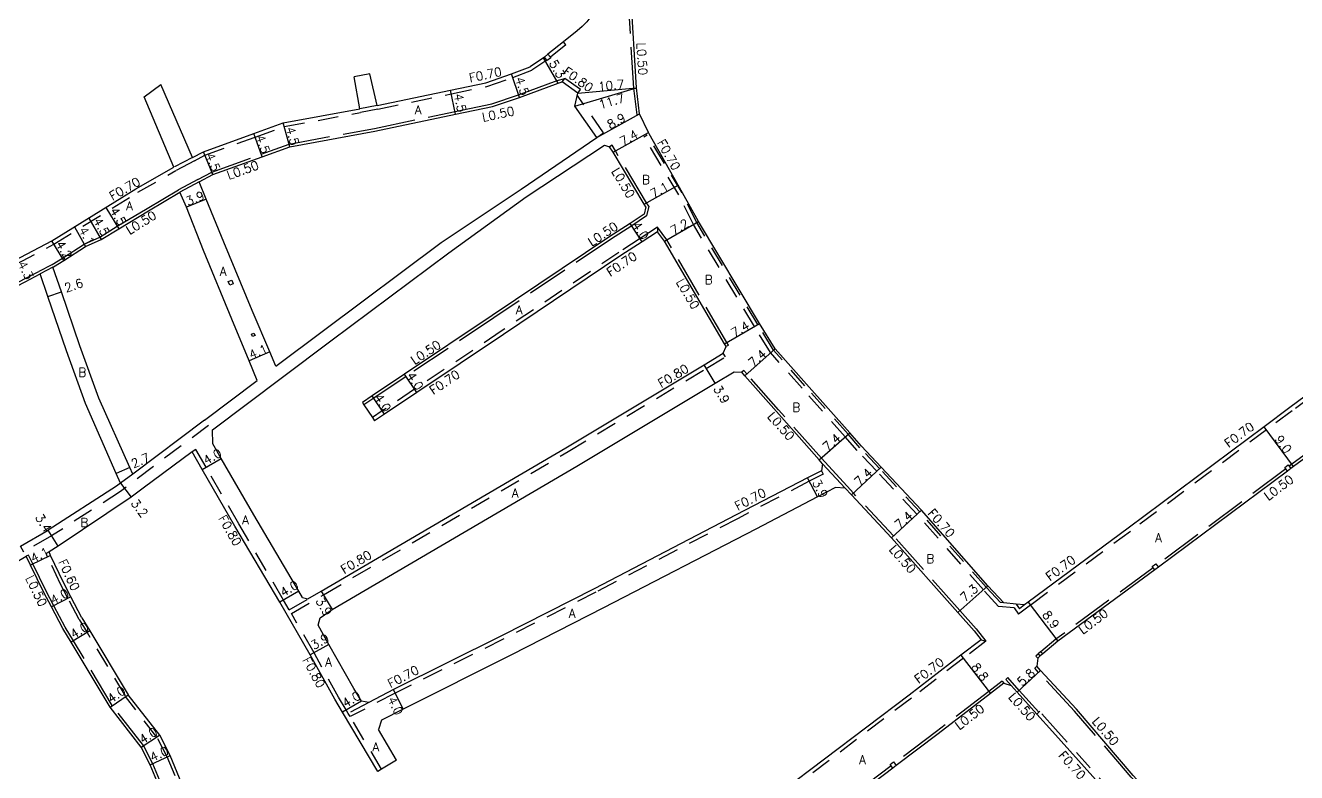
# Model space of a CAD drawing. Header units: metres. Extents: x -8800 to -8000, y -111600 to -110998.
# Drawn here: x -8677.7 to -8446.2, y -111494.7 to -111358.7 of the extents above; entities that cross this region are included whole.
import ezdxf

# ---------------------------------------------------------------- set-up
doc = ezdxf.new("R2010")
doc.units = ezdxf.units.M
doc.header["$LTSCALE"] = 2.5
for name, pattern in [('22320', [2.5, 1.5, -1]), ('22330', [4, 3, -1]), ('51070', [2.5, 1.5, -1])]:
    doc.linetypes.add(name, pattern=pattern)
for name, color, linetype in [('2101000', 7, 'Continuous'), ('2101001', 1, 'Continuous'), ('2102000', 4, 'Continuous'), ('2102001', 191, 'Continuous'), ('2232000', 120, '22320'), ('2233000', 120, '22330'), ('2235000', 4, 'Continuous'), ('5107000', 4, '51070'), ('9201100', 215, 'Continuous'), ('9201500', 222, 'Continuous'), ('9202100', 82, 'Continuous'), ('9203500', 155, 'Continuous')]:
    doc.layers.add(name, color=color, linetype=linetype)
doc.styles.add('Dm_Anotation', font='txt.shx', dxfattribs={"bigfont": 'pscdm.shx'})

msp = doc.modelspace()

# ---------------------------------------------------------------- linework, layer by layer
at = {"layer": '2101000'}
for points in [[(-8573.54, -111353.15), (-8573.96, -111355.25), (-8574.27, -111356.31), (-8574.67, -111357.1), (-8575.42, -111358.04), (-8576.28, -111358.89), (-8577.16, -111359.69), (-8579.7, -111361.72), (-8582.51, -111363.96), (-8583.13, -111364.46), (-8583.32, -111364.61), (-8585.76, -111366.24)], [(-8499.51, -111463.8), (-8502.41, -111460.68), (-8514.47, -111446.93), (-8521.84, -111439.08), (-8525.39, -111435.28), (-8527.56, -111432.85), (-8535.42, -111424), (-8541.1, -111417.55), (-8543.96, -111412.93), (-8555.07, -111394.37), (-8558, -111389.14), (-8558.77, -111387.77), (-8564.06, -111378.41), (-8564.2, -111378.17), (-8565.81, -111374.81), (-8566.39, -111370.08), (-8567.44, -111353.03)], [(-8613.62, -111373.25), (-8600.24, -111370.47), (-8593.84, -111369.14), (-8589.15, -111367.54), (-8585.76, -111366.24)], [(-8646.02, -111387.18), (-8643.53, -111385.85), (-8634.54, -111382.61), (-8629.52, -111380.79), (-8614.01, -111377.93), (-8599.32, -111374.87), (-8592.61, -111373.48), (-8587.71, -111371.8), (-8580.66, -111369.2), (-8579.89, -111369)], [(-8573.6, -111379.11), (-8577.61, -111373.41), (-8577.05, -111371.04), (-8579.89, -111369)], [(-8647.22, -111382.71), (-8645.25, -111381.7), (-8636.07, -111378.38), (-8630.7, -111376.44), (-8616.76, -111373.86)], [(-8564.69, -111391.71), (-8564.96, -111391.25), (-8570.66, -111381.79), (-8571.27, -111380.77)], [(-8687.88, -111405.53), (-8679.68, -111401.51), (-8672.86, -111397.92), (-8657.54, -111388.47), (-8650.63, -111384.52)], [(-8632.04, -111420.72), (-8633.15, -111418.13), (-8636.4, -111410.58), (-8641.53, -111398.14), (-8644.74, -111390.31), (-8646.02, -111387.18)], [(-8660.67, -111395.69), (-8655.26, -111392.47), (-8649.57, -111389.06)], [(-8635.45, -111423.29), (-8636.92, -111419.74), (-8640.08, -111412.13), (-8645.23, -111399.66), (-8648.35, -111391.79), (-8649.57, -111389.06)], [(-8564.69, -111391.71), (-8564.98, -111393.08)], [(-8564.98, -111393.08), (-8567.53, -111394.73), (-8571.41, -111397.25), (-8592.67, -111411.51), (-8608.61, -111422.17), (-8614.52, -111426.12), (-8616.29, -111427.3)], [(-8663.85, -111397.65), (-8660.67, -111395.69)], [(-8562.55, -111396.27), (-8565.36, -111398.09), (-8569.21, -111400.59), (-8590.61, -111414.95), (-8606.39, -111425.49), (-8612.3, -111429.44), (-8614.07, -111430.63)], [(-8550.07, -111417.14), (-8550.34, -111416.67), (-8561.29, -111397.99), (-8562.55, -111396.27)], [(-8672.65, -111402.71), (-8672.55, -111402.66), (-8670.66, -111401.5), (-8666.71, -111398.94)], [(-8666.71, -111398.94), (-8663.85, -111397.65)], [(-8729.58, -111420.65), (-8726.39, -111420.1), (-8724.27, -111419.73), (-8716.12, -111418.17), (-8693.39, -111412.91), (-8688.53, -111410.93), (-8677.74, -111405.34), (-8674.99, -111403.92)], [(-8660.36, -111442.01), (-8661.13, -111440.25), (-8666.72, -111427.52), (-8670.17, -111417.9), (-8673.56, -111408.05), (-8674.99, -111403.92)], [(-8658.13, -111440.34), (-8658.66, -111439.16), (-8664.3, -111426.56), (-8667.73, -111417.01), (-8671.1, -111407.21), (-8672.65, -111402.71)], [(-8417.33, -111405.77), (-8438.81, -111421.84), (-8447.38, -111428.24), (-8452.08, -111431.75), (-8476.86, -111450.2), (-8495.03, -111463.65), (-8495.73, -111464.16)], [(-8550.58, -111418.33), (-8550.07, -111417.14)], [(-8626.23, -111463.05), (-8623.82, -111461.63), (-8579.26, -111435.56), (-8554.08, -111420.47), (-8550.58, -111418.33)], [(-8624, -111466.51), (-8621.83, -111464.99), (-8577.27, -111438.92), (-8552.07, -111423.81), (-8548.62, -111421.74)], [(-8548.62, -111421.74), (-8547.22, -111421.8)], [(-8532.48, -111438.45), (-8533.09, -111437.76), (-8540.89, -111428.98), (-8546.65, -111422.44), (-8547.22, -111421.8)], [(-8627.2, -111462.81), (-8627.9, -111461.63), (-8636.06, -111447.79), (-8641.99, -111437.5), (-8643.51, -111434.86), (-8643.57, -111432.3)], [(-8613.5, -111494.47), (-8619.93, -111483.68), (-8621.33, -111481.33), (-8625.79, -111473.25), (-8631.34, -111463.67), (-8639.51, -111449.8), (-8645.45, -111439.5), (-8647.31, -111436.29)], [(-8532.48, -111438.45), (-8532.71, -111439.73)], [(-8444.47, -111437.31), (-8446.71, -111438.97), (-8447.2, -111439.34), (-8447.84, -111439.81), (-8471.34, -111457.31), (-8471.99, -111457.79), (-8489.68, -111470.76), (-8492.4, -111473.06), (-8492.85, -111473.44), (-8493.31, -111473.83)], [(-8532.71, -111439.73), (-8535.23, -111441.04), (-8548.21, -111447.78), (-8574.12, -111461.22), (-8590.99, -111469.76), (-8610.65, -111479.57), (-8615.12, -111481.91)], [(-8660.36, -111442.01), (-8661.06, -111442.53), (-8673.52, -111450.57)], [(-8656.21, -111442.91), (-8658.41, -111444.55), (-8671.7, -111453.45), (-8673.36, -111454.52)], [(-8528.39, -111442.91), (-8530.12, -111442.78), (-8533.43, -111444.5), (-8544.68, -111450.34), (-8572.4, -111464.71), (-8589.17, -111473.22), (-8608.85, -111483.14), (-8612.83, -111485.13)], [(-8504.91, -111468.86), (-8507.87, -111465.52), (-8519.94, -111451.92), (-8527.23, -111444.14), (-8528.39, -111442.91)], [(-8678.57, -111453.49), (-8673.52, -111450.57)], [(-8667.38, -111466.5), (-8669.4, -111462.67), (-8670.75, -111460.1), (-8673.08, -111455.13), (-8673.36, -111454.52)], [(-8653.11, -111497.64), (-8654.92, -111493.25), (-8656.59, -111490.03), (-8662.25, -111482.76), (-8669.36, -111470.93), (-8670.87, -111468.47), (-8672.94, -111464.53), (-8674.32, -111461.91), (-8676.77, -111456.92), (-8677.54, -111455.29)], [(-8627.2, -111462.81), (-8626.23, -111463.05)], [(-8495.73, -111464.16), (-8497.26, -111464.02), (-8499.51, -111463.8)], [(-8624.35, -111467.86), (-8624, -111466.51)], [(-8616.49, -111481.64), (-8617.86, -111479.35), (-8622.39, -111471.33), (-8624.35, -111467.86)], [(-8503.62, -111470.5), (-8507.29, -111473.31), (-8516.75, -111480.55), (-8539.85, -111498.06), (-8550.42, -111505.86), (-8557.13, -111510.81), (-8557.75, -111511.27)], [(-8504.91, -111468.86), (-8503.62, -111470.5)], [(-8493.31, -111473.83), (-8493.5, -111475.32)], [(-8428.67, -111547.15), (-8432.57, -111542.72), (-8446.88, -111526.82), (-8453.37, -111519.79), (-8475.94, -111495.18), (-8486.23, -111483.15), (-8492.78, -111476.09), (-8493.5, -111475.32)], [(-8499.48, -111478.41), (-8501.94, -111480.3), (-8511.45, -111487.58), (-8519.08, -111493.36), (-8519.71, -111493.84), (-8534.6, -111505.12), (-8543.45, -111511.65), (-8544.09, -111512.12), (-8545.19, -111512.94), (-8546.96, -111514.24), (-8547.28, -111514.48)], [(-8499.48, -111478.41), (-8498.13, -111478.81)], [(-8457.02, -111524.69), (-8457.83, -111523.8), (-8480.12, -111498.9), (-8490.6, -111487.21), (-8493.46, -111484.02), (-8497.04, -111480.03), (-8498.13, -111478.81)], [(-8651.28, -111491.57), (-8653.2, -111487.86), (-8658.96, -111480.49)], [(-8615.12, -111481.91), (-8616.49, -111481.64)], [(-8612.83, -111485.13), (-8613.39, -111486.85)], [(-8610.07, -111492.42), (-8613.39, -111486.85)], [(-8638.66, -111523.58), (-8639.7, -111520.91), (-8642.7, -111513.22), (-8646.62, -111503.04), (-8647.46, -111500.83), (-8651.28, -111491.57)]]:
    msp.add_lwpolyline(points, dxfattribs=at)
at = {"layer": '2101000', "flags": 128}
msp.add_lwpolyline([(-8667.38, -111466.5), (-8665.93, -111468.86), (-8658.96, -111480.49)], dxfattribs=at)
at = {"layer": '2101001'}
for points in [[(-8616.29, -111427.3), (-8616.01, -111427.72), (-8614.46, -111430.04), (-8614.07, -111430.63)], [(-8610.07, -111492.42), (-8612.81, -111494.06), (-8613.5, -111494.47)]]:
    msp.add_lwpolyline(points, dxfattribs=at)
at = {"layer": '2102000'}
for points in [[(-8616.76, -111373.86), (-8617.78, -111368.09)], [(-8613.62, -111373.25), (-8614.95, -111367.5)], [(-8647.22, -111382.71), (-8653, -111369.46)], [(-8650.63, -111384.52), (-8656.03, -111371.73)], [(-8643.57, -111432.3), (-8630.85, -111422.7), (-8622.07, -111416.07), (-8600.56, -111400.06), (-8586.46, -111389.92), (-8572.2, -111380.49), (-8571.27, -111380.77)], [(-8632.04, -111420.72), (-8623.39, -111414.19), (-8601.93, -111398.21), (-8587.39, -111388.51), (-8573.6, -111379.11)], [(-8645.03, -111430.52), (-8635.45, -111423.29)], [(-8645.03, -111430.52), (-8658.13, -111440.34)], [(-8647.31, -111436.29), (-8656.21, -111442.91)], [(-8741.32, -111567.09), (-8739.77, -111562.51), (-8728.57, -111530.86), (-8725.36, -111523.71), (-8723.08, -111517.82), (-8718.4, -111501.93), (-8716.83, -111495.1), (-8715.65, -111490.15), (-8714.81, -111487.92), (-8712.34, -111482.62), (-8711.33, -111480.81), (-8710.56, -111480.01), (-8706.85, -111476.25), (-8696.39, -111468.13), (-8688.95, -111462.7), (-8682.03, -111457.95), (-8677.54, -111455.29)]]:
    msp.add_lwpolyline(points, dxfattribs=at)
at = {"layer": '2102001'}
for points in [[(-8614.95, -111367.5), (-8617.78, -111368.09)], [(-8656.03, -111371.73), (-8653, -111369.46)]]:
    msp.add_lwpolyline(points, dxfattribs=at)
at = {"layer": '2232000'}
for points in [[(-8579.26, -111362.26), (-8579.7, -111361.72)], [(-8579.26, -111362.26), (-8582.07, -111364.51)], [(-8613.47, -111373.94), (-8600.09, -111371.15), (-8593.65, -111369.81), (-8588.91, -111368.19), (-8585.44, -111366.87)], [(-8582.7, -111365.01), (-8582.91, -111365.18), (-8585.44, -111366.87)], [(-8579.89, -111369), (-8579.43, -111368.36), (-8579.42, -111368.35)], [(-8576.58, -111370.39), (-8579.42, -111368.35)], [(-8577.05, -111371.04), (-8576.58, -111370.39)], [(-8613.62, -111373.25), (-8616.76, -111373.86)], [(-8646.89, -111383.34), (-8644.97, -111382.34), (-8635.83, -111379.03), (-8630.52, -111377.12), (-8616.63, -111374.55)], [(-8613.47, -111373.94), (-8616.63, -111374.55)], [(-8565.02, -111378.96), (-8564.41, -111378.61)], [(-8558.7, -111389.53), (-8565.02, -111378.96)], [(-8558.09, -111389.19), (-8564.41, -111378.61)], [(-8647.22, -111382.71), (-8650.63, -111384.52)], [(-8687.57, -111406.16), (-8679.36, -111402.13), (-8672.51, -111398.53), (-8657.18, -111389.07), (-8650.28, -111385.13)], [(-8646.89, -111383.34), (-8650.28, -111385.13)], [(-8500.44, -111464.41), (-8503.22, -111461.41), (-8515.29, -111447.67), (-8522.64, -111439.83), (-8526.21, -111436.03), (-8528.38, -111433.58), (-8536.24, -111424.73), (-8541.99, -111418.21), (-8544.9, -111413.5), (-8556.02, -111394.92), (-8558.7, -111389.53)], [(-8500.11, -111463.74), (-8502.7, -111460.95), (-8514.77, -111447.2), (-8522.13, -111439.35), (-8525.69, -111435.55), (-8527.86, -111433.11), (-8535.72, -111424.27), (-8541.42, -111417.79), (-8544.3, -111413.14), (-8555.41, -111394.57), (-8558.09, -111389.19)], [(-8562.55, -111395.43), (-8565.74, -111397.5), (-8569.59, -111400.01), (-8591, -111414.36), (-8606.78, -111424.91), (-8612.69, -111428.86), (-8614.46, -111430.04)], [(-8562.55, -111395.43), (-8562.55, -111396.27)], [(-8416.91, -111406.33), (-8438.39, -111422.4), (-8446.96, -111428.81), (-8451.66, -111432.31), (-8476.45, -111450.77), (-8494.62, -111464.21), (-8496.79, -111465.82)], [(-8629.22, -111465.72), (-8623.41, -111462.32), (-8578.85, -111436.25), (-8553.67, -111421.15), (-8550.17, -111419.01)], [(-8550.17, -111419.01), (-8550.58, -111418.33)], [(-8646.61, -111435.89), (-8647.31, -111436.29)], [(-8629.62, -111465.03), (-8630.65, -111463.26), (-8638.82, -111449.4), (-8644.76, -111439.1), (-8646.61, -111435.89)], [(-8532.38, -111440.35), (-8534.91, -111441.66), (-8547.89, -111448.4), (-8573.81, -111461.84), (-8590.67, -111470.39), (-8610.33, -111480.2), (-8618.52, -111484.48)], [(-8532.71, -111439.73), (-8532.38, -111440.35)], [(-8673.36, -111454.52), (-8673.9, -111454.77)], [(-8667.9, -111466.8), (-8669.93, -111462.95), (-8671.29, -111460.36), (-8673.62, -111455.38), (-8673.9, -111454.77)], [(-8629.62, -111465.03), (-8626.23, -111463.05)], [(-8499.51, -111463.8), (-8500.11, -111463.74)], [(-8497.26, -111464.02), (-8496.64, -111464.84)], [(-8612.81, -111494.06), (-8618.52, -111484.48), (-8618.88, -111483.88), (-8619.24, -111483.27), (-8620.64, -111480.93), (-8625.09, -111472.86), (-8629.22, -111465.72)], [(-8497.63, -111464.68), (-8500.44, -111464.41)], [(-8497.63, -111464.68), (-8496.79, -111465.82)], [(-8495.73, -111464.16), (-8496.64, -111464.84)], [(-8502.79, -111470.75), (-8506.86, -111473.87), (-8516.33, -111481.11), (-8539.43, -111498.62), (-8550, -111506.42), (-8556.71, -111511.37), (-8557.27, -111511.8)], [(-8503.62, -111470.5), (-8502.79, -111470.75)], [(-8651.83, -111491.82), (-8653.71, -111488.19), (-8659.45, -111480.83)], [(-8615.12, -111481.91), (-8618.88, -111483.88)], [(-8492.94, -111483.56), (-8493.09, -111483.69), (-8493.46, -111484.02)], [(-8456.5, -111524.23), (-8457.31, -111523.33), (-8479.6, -111498.43), (-8490.08, -111486.74), (-8492.94, -111483.56)], [(-8638.66, -111523.58), (-8639.22, -111523.79), (-8640.26, -111521.13), (-8643.26, -111513.44), (-8647.18, -111503.25), (-8648.02, -111501.06), (-8651.83, -111491.82)]]:
    msp.add_lwpolyline(points, dxfattribs=at)
at = {"layer": '2232000', "flags": 128}
msp.add_lwpolyline([(-8667.9, -111466.8), (-8666.45, -111469.18), (-8659.45, -111480.83)], dxfattribs=at)
at = {"layer": '2233000'}
for points in [[(-8566.25, -111375.06), (-8566.29, -111374.96), (-8566.89, -111370.13), (-8567.94, -111353.04)], [(-8646.26, -111386.73), (-8643.73, -111385.4), (-8634.71, -111382.14), (-8629.65, -111380.31), (-8614.1, -111377.44), (-8599.42, -111374.38), (-8592.74, -111372.99), (-8587.88, -111371.33), (-8580.81, -111368.72), (-8579.43, -111368.36)], [(-8565.81, -111374.81), (-8566.25, -111375.06)], [(-8570.84, -111380.51), (-8571.27, -111380.77)], [(-8564.16, -111391.62), (-8564.54, -111390.99), (-8570.23, -111381.53), (-8570.84, -111380.51)], [(-8646.26, -111386.73), (-8649.81, -111388.62)], [(-8646.02, -111387.18), (-8649.57, -111389.06)], [(-8660.93, -111395.26), (-8655.51, -111392.04), (-8649.81, -111388.62)], [(-8564.16, -111391.62), (-8564.54, -111393.38)], [(-8564.54, -111393.38), (-8567.26, -111395.15), (-8571.13, -111397.67), (-8592.39, -111411.92), (-8608.33, -111422.58), (-8614.24, -111426.53), (-8616.01, -111427.72)], [(-8664.1, -111397.21), (-8660.93, -111395.26)], [(-8549.64, -111416.88), (-8549.91, -111416.42), (-8560.87, -111397.72), (-8562.55, -111395.43)], [(-8672.88, -111402.26), (-8672.8, -111402.22), (-8670.92, -111401.07), (-8666.95, -111398.5)], [(-8666.95, -111398.5), (-8664.1, -111397.21)], [(-8729.57, -111420.14), (-8726.47, -111419.6), (-8724.36, -111419.24), (-8716.22, -111417.68), (-8693.54, -111412.43), (-8688.74, -111410.48), (-8677.97, -111404.9), (-8675.22, -111403.47)], [(-8672.88, -111402.26), (-8675.22, -111403.47)], [(-8672.65, -111402.71), (-8674.99, -111403.92)], [(-8549.64, -111416.88), (-8550.07, -111417.14)], [(-8546.84, -111421.47), (-8547.22, -111421.8)], [(-8532.1, -111438.12), (-8532.72, -111437.43), (-8540.52, -111428.65), (-8546.28, -111422.11), (-8546.84, -111421.47)], [(-8532.48, -111438.45), (-8528.39, -111442.91)], [(-8532.1, -111438.12), (-8528.02, -111442.57)], [(-8444.77, -111436.9), (-8447.01, -111438.57), (-8447.5, -111438.93)], [(-8448.14, -111439.41), (-8471.64, -111456.91)], [(-8504.53, -111468.53), (-8507.49, -111465.19), (-8519.57, -111451.58), (-8526.87, -111443.8), (-8528.02, -111442.57)], [(-8677.08, -111455.07), (-8677.54, -111455.29)], [(-8652.65, -111497.45), (-8654.47, -111493.04), (-8656.16, -111489.76), (-8661.84, -111482.47), (-8668.93, -111470.67), (-8670.43, -111468.22), (-8672.5, -111464.3), (-8673.87, -111461.68), (-8676.31, -111456.7), (-8677.08, -111455.07)], [(-8472.28, -111457.38), (-8489.99, -111470.37), (-8492.72, -111472.68)], [(-8504.53, -111468.53), (-8502.79, -111470.75)], [(-8493.18, -111473.06), (-8493.64, -111473.45)], [(-8493.5, -111475.32), (-8493.87, -111475.66)], [(-8428.67, -111547.15), (-8429.09, -111547.43), (-8432.94, -111543.06), (-8447.25, -111527.16), (-8453.74, -111520.12), (-8476.31, -111495.51), (-8486.6, -111483.48), (-8493.15, -111476.43), (-8493.87, -111475.66)], [(-8493.31, -111473.83), (-8493.64, -111473.45)], [(-8498.76, -111477.36), (-8499.13, -111477.7)], [(-8498.13, -111478.81), (-8499.13, -111477.7)], [(-8493.09, -111483.69), (-8496.67, -111479.7), (-8498.76, -111477.36)], [(-8499.78, -111478.02), (-8502.24, -111479.9), (-8511.76, -111487.18), (-8519.38, -111492.96)], [(-8499.78, -111478.02), (-8499.48, -111478.41)], [(-8520.02, -111493.44), (-8534.9, -111504.72), (-8543.74, -111511.25)]]:
    msp.add_lwpolyline(points, dxfattribs=at)
at = {"layer": '2235000'}
for points in [[(-8582.64, -111365.09), (-8582.7, -111365.01), (-8583.13, -111364.46), (-8582.51, -111363.96), (-8582.07, -111364.51), (-8582.01, -111364.59)], [(-8640.46, -111405.98), (-8640.73, -111405.33), (-8640.08, -111405.06), (-8639.81, -111405.71)], [(-8636.31, -111415.34), (-8636.51, -111414.88), (-8636.05, -111414.68), (-8635.85, -111415.14)], [(-8447.84, -111439.81), (-8448.14, -111439.41), (-8448.32, -111439.17), (-8447.68, -111438.69), (-8447.2, -111439.34)], [(-8471.99, -111457.79), (-8472.28, -111457.38), (-8472.46, -111457.14), (-8471.81, -111456.67), (-8471.64, -111456.91), (-8471.34, -111457.31)], [(-8492.85, -111473.44), (-8493.18, -111473.06), (-8493.24, -111472.99), (-8492.78, -111472.6), (-8492.4, -111473.06)], [(-8519.71, -111493.84), (-8520.02, -111493.44), (-8520.2, -111493.2), (-8519.56, -111492.72), (-8519.38, -111492.96), (-8519.08, -111493.36)]]:
    msp.add_lwpolyline(points, close=True, dxfattribs=at)
at = {"layer": '5107000'}
for points in [[(-8573.6, -111379.11), (-8572.38, -111378.24), (-8577.15, -111371.46)], [(-8644.31, -111431.48), (-8660.37, -111443.52), (-8672.92, -111451.61), (-8677.97, -111454.53), (-8678.57, -111453.49)], [(-8658.13, -111440.34), (-8660.36, -111442.01)]]:
    msp.add_lwpolyline(points, dxfattribs=at)
at = {"layer": '9201100'}
for points in [[(-8580.66, -111369.2), (-8583.32, -111364.61)], [(-8587.71, -111371.8), (-8589.15, -111367.54)], [(-8599.32, -111374.87), (-8600.24, -111370.47)], [(-8577.61, -111373.41), (-8566.39, -111370.08)], [(-8577.05, -111371.04), (-8566.39, -111370.08)], [(-8573.6, -111379.11), (-8565.81, -111374.81)], [(-8634.54, -111382.61), (-8636.07, -111378.38)], [(-8629.52, -111380.79), (-8630.7, -111376.45)], [(-8570.66, -111381.79), (-8564.2, -111378.17)], [(-8643.53, -111385.85), (-8645.25, -111381.7)], [(-8564.96, -111391.25), (-8558.77, -111387.77)], [(-8663.02, -111391.85), (-8660.67, -111395.69)], [(-8644.74, -111390.31), (-8648.35, -111391.79)], [(-8666.11, -111393.76), (-8663.85, -111397.65)], [(-8561.29, -111397.99), (-8555.07, -111394.37)], [(-8668.73, -111395.37), (-8666.71, -111398.94)], [(-8565.36, -111398.09), (-8567.53, -111394.73)], [(-8670.66, -111401.5), (-8672.86, -111397.92)], [(-8673.56, -111408.05), (-8671.1, -111407.21)], [(-8550.34, -111416.67), (-8543.96, -111412.93)], [(-8546.65, -111422.44), (-8541.1, -111417.55)], [(-8633.15, -111418.13), (-8636.92, -111419.74)], [(-8606.39, -111425.49), (-8608.61, -111422.17)], [(-8552.07, -111423.81), (-8554.08, -111420.47)], [(-8612.3, -111429.44), (-8614.52, -111426.12)], [(-8533.09, -111437.76), (-8527.56, -111432.85)], [(-8446.71, -111438.97), (-8452.08, -111431.75)], [(-8645.45, -111439.5), (-8641.99, -111437.5)], [(-8658.66, -111439.16), (-8661.13, -111440.25)], [(-8527.23, -111444.14), (-8521.84, -111439.08)], [(-8660.36, -111442.01), (-8658.41, -111444.55)], [(-8533.43, -111444.5), (-8535.23, -111441.04)], [(-8519.94, -111451.92), (-8514.47, -111446.93)], [(-8671.7, -111453.45), (-8673.52, -111450.57)], [(-8673.08, -111455.13), (-8676.77, -111456.92)], [(-8627.9, -111461.63), (-8631.34, -111463.67)], [(-8623.82, -111461.63), (-8621.83, -111464.99)], [(-8507.87, -111465.52), (-8502.41, -111460.68)], [(-8669.4, -111462.67), (-8672.94, -111464.53)], [(-8495.03, -111463.65), (-8489.68, -111470.76)], [(-8622.39, -111471.33), (-8625.79, -111473.25)], [(-8507.29, -111473.31), (-8501.94, -111480.3)], [(-8497.04, -111480.03), (-8492.78, -111476.09)], [(-8608.85, -111483.14), (-8610.65, -111479.57)], [(-8662.25, -111482.76), (-8658.96, -111480.49)], [(-8616.49, -111481.64), (-8619.93, -111483.68)], [(-8656.59, -111490.03), (-8653.22, -111487.87)], [(-8654.92, -111493.25), (-8651.29, -111491.57)]]:
    msp.add_lwpolyline(points, dxfattribs=at)
at = {"layer": '9201100', "flags": 128}
msp.add_lwpolyline([(-8665.93, -111468.86), (-8669.36, -111470.93)], dxfattribs=at)

# ---------------------------------------------------------------- texts
at = {"layer": '9201500', "style": 'Dm_Anotation'}
for s, rotation, p in [('5.3', 300.1738, (-8582.37, -111365.56)), ('4.5', 288.6404, (-8588.49, -111368.37)), ('10.7', 5.1506, (-8573.32, -111370.61)), ('4.5', 281.7502, (-8599.62, -111371.26)), ('11.7', 16.5307, (-8572.99, -111373.96)), ('8.9', 28.835, (-8571.16, -111377.64)), ('4.5', 285.1659, (-8630.24, -111377.38)), ('7.4', 29.3216, (-8568.87, -111380.68)), ('4.5', 289.8714, (-8635.76, -111378.95)), ('4.5', 292.4923, (-8644.91, -111382.26)), ('7.1', 29.3216, (-8563.31, -111390.2)), ('3.9', 22.2841, (-8648.06, -111391.57)), ('4.5', 301.5123, (-8662.35, -111392.4)), ('4.5', 300.1764, (-8665.37, -111394.25)), ('7.2', 30.2056, (-8559.61, -111396.9)), ('4.1', 299.4786, (-8668.02, -111395.91)), ('4.0', 303.0054, (-8567.23, -111395.02)), ('4.2', 301.5121, (-8672.2, -111398.47)), ('4.3', 296.867, (-8679.1, -111402.09)), ('2.6', 18.9854, (-8670.23, -111407.32)), ('7.4', 30.3497, (-8548.58, -111415.52)), ('4.1', 23.0154, (-8636.55, -111419.47)), ('7.4', 41.3834, (-8545.14, -111420.98)), ('4.0', 303.7664, (-8608.31, -111422.44)), ('3.9', 301.0081, (-8552.45, -111424.8)), ('4.0', 303.7671, (-8614.21, -111426.39)), ('7.4', 41.6184, (-8531.59, -111436.29)), ('9.0', 306.675, (-8450.27, -111434.02)), ('4.0', 29.964, (-8644.7, -111438.71)), ('2.7', 23.7248, (-8657.96, -111439.3)), ('7.4', 43.16, (-8525.77, -111442.63)), ('3.9', 297.4268, (-8534.43, -111441.85)), ('3.2', 307.4335, (-8658.56, -111445.67)), ('3.4', 302.1997, (-8675.96, -111448.23)), ('7.4', 42.3492, (-8518.46, -111450.43)), ('4.1', 25.8926, (-8676.26, -111456.49)), ('4.0', 27.7859, (-8672.6, -111464.12)), ('4.0', 30.5213, (-8630.7, -111462.73)), ('7.3', 41.5865, (-8506.56, -111463.71)), ('3.9', 300.56, (-8624.87, -111463.4)), ('8.9', 306.9374, (-8492.58, -111465.94)), ('4.0', 31.0709, (-8668.9, -111470.36)), ('3.9', 29.4778, (-8625.14, -111472.36)), ('8.8', 307.4223, (-8505.51, -111475.47)), ('5.8', 42.7144, (-8496.16, -111479.07)), ('4.0', 34.4872, (-8662.05, -111482.08)), ('4.0', 30.7961, (-8619.36, -111482.9)), ('4.0', 296.712, (-8611.77, -111481.32)), ('4.0', 32.6298, (-8656.32, -111489.52)), ('4.0', 24.8051, (-8654.52, -111492.7))]:
    msp.add_text(s, height=1.6, rotation=rotation, dxfattribs=at).set_placement(p)
at = {"layer": '9202100', "style": 'Dm_Anotation'}
for s, p in [('A', (-8606.77, -111374.85)), ('B', (-8565.37, -111387.57)), ('A', (-8659.35, -111392.34)), ('A', (-8642.29, -111404.25)), ('B', (-8553.94, -111405.78)), ('A', (-8588.38, -111411.25)), ('B', (-8668, -111422.62)), ('B', (-8537.98, -111429.01)), ('A', (-8589.12, -111444.59)), ('A', (-8638.19, -111449.48)), ('B', (-8667.67, -111449.96)), ('A', (-8471.92, -111452.72)), ('B', (-8513.59, -111456.55)), ('A', (-8578.72, -111466.48)), ('A', (-8623.11, -111475.35)), ('A', (-8614.47, -111490.79)), ('A', (-8525.82, -111493.12))]:
    msp.add_text(s, height=1.6, dxfattribs=at).set_placement(p)
at = {"layer": '9203500', "style": 'Dm_Anotation'}
for s, rotation, p in [('L0.50', 273.5161, (-8566.36, -111361.86)), ('F0.70', 11.7434, (-8596.7, -111369.07)), ('F0.80', 324.2142, (-8579.91, -111367.41)), ('L0.50', 11.7496, (-8594.33, -111376.22)), ('F0.70', 299.4916, (-8562.67, -111380.02)), ('L0.50', 19.8572, (-8640.62, -111386.79)), ('L0.50', 301.0494, (-8571.01, -111385.22)), ('F0.70', 29.7299, (-8661.8, -111390.61)), ('L0.50', 31.5123, (-8658.72, -111396.83)), ('L0.50', 33.8471, (-8574.54, -111398.99)), ('F0.70', 33.8448, (-8571.14, -111404.46)), ('L0.50', 300.3663, (-8559.21, -111405.38)), ('L0.50', 33.8471, (-8606.79, -111420.51)), ('F0.70', 33.8448, (-8603.39, -111425.97)), ('F0.80', 30.9433, (-8561.86, -111424.71)), ('L0.50', 311.6181, (-8542.62, -111429.93)), ('F0.70', 36.6747, (-8458.56, -111435.64)), ('L0.50', 36.6764, (-8451.34, -111445.23)), ('F0.70', 27.6143, (-8547.95, -111447.03)), ('F0.80', 299.9612, (-8642.6, -111448.4)), ('F0.70', 311.2728, (-8513.45, -111447.53)), ('F0.80', 30.333, (-8619.64, -111458.56)), ('L0.50', 311.584, (-8520.5, -111454.11)), ('F0.60', 295.0568, (-8671.72, -111456.29)), ('F0.70', 36.4985, (-8491.1, -111459.88)), ('L0.50', 296.0923, (-8677.71, -111459.28)), ('L0.50', 36.4985, (-8485.12, -111469.56)), ('F0.80', 298.8575, (-8627.28, -111474.17)), ('F0.70', 27.6143, (-8611.16, -111479.31)), ('F0.70', 37.4195, (-8515, -111478.54)), ('L0.50', 311.8889, (-8498.76, -111481)), ('L0.50', 37.4195, (-8507.6, -111486.96)), ('L0.50', 310.5476, (-8483.49, -111485.4)), ('F0.70', 311.8683, (-8489.65, -111491.61))]:
    msp.add_text(s, height=1.6, rotation=rotation, dxfattribs=at).set_placement(p)

doc.saveas('drawing.dxf')
